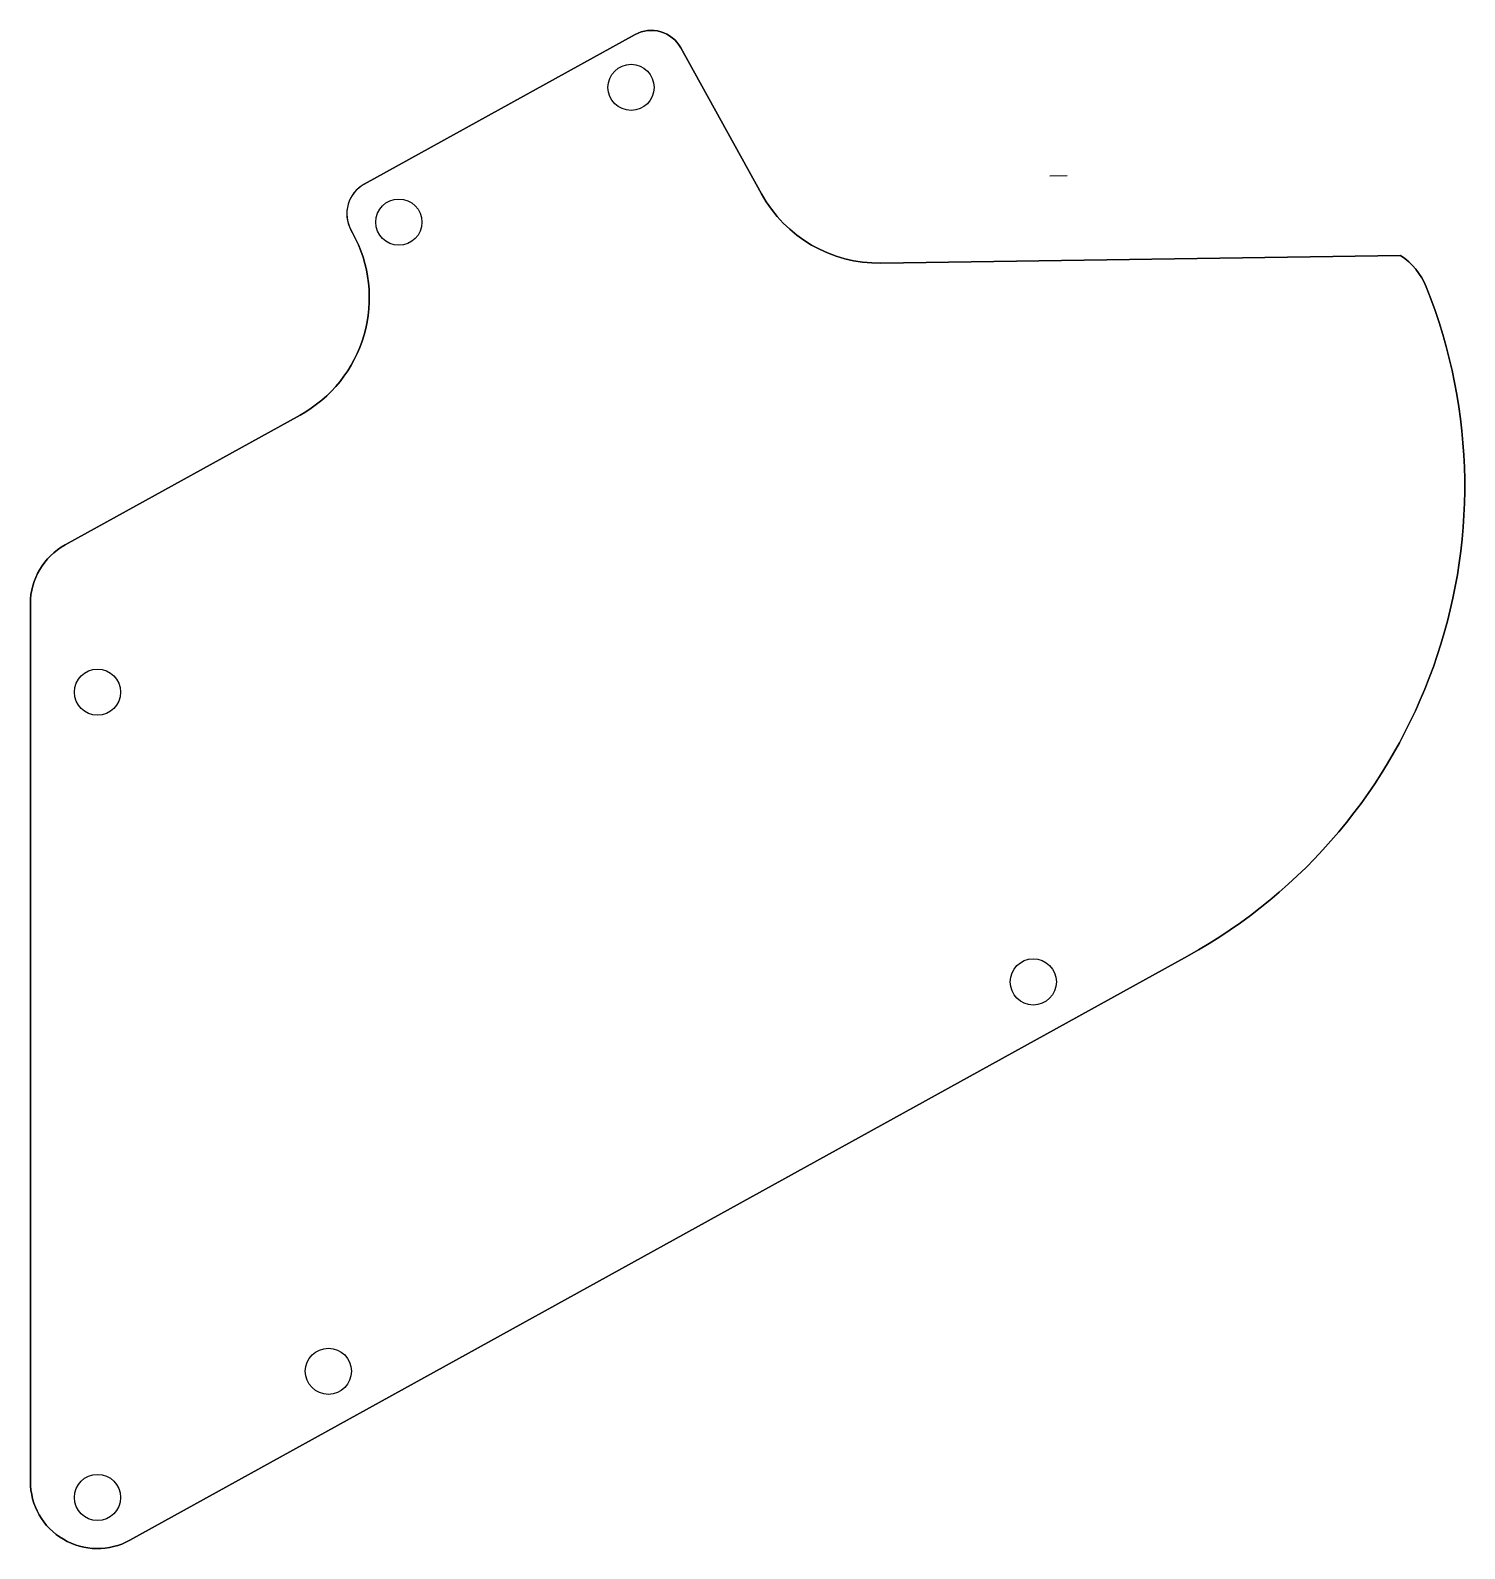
# Model space of a CAD drawing. Header units: inches. Extents: x -3.85 to 1.49, y -3.62 to 2.03.
import ezdxf

# ---------------------------------------------------------------- set-up
doc = ezdxf.new("R2010")
doc.units = ezdxf.units.IN
doc.header["$MEASUREMENT"] = 0
doc.linetypes.add('DASHED', pattern=[0.2067, 0.1654, -0.0413])

msp = doc.modelspace()

# ---------------------------------------------------------------- linework, layer by layer
at = {"color": 181, "linetype": 'DASHED', "lineweight": 25, "true_color": 0xa666ff}
msp.add_line((-0.0572, 1.4908), (0.0078, 1.4917), dxfattribs=at)
msp.add_lwpolyline([(-3.8543, -3.3735, 0.571056), (-3.4835, -3.5923), (0.4556, -1.4165, 0.378231), (1.3457, 1.0765, 0.155154), (1.2494, 1.1935), (-0.6859, 1.1653, -0.276946), (-1.1309, 1.4235), (-1.4316, 1.9679, 0.414214), (-1.6014, 2.0169), (-2.611, 1.4592, 0.414214), (-2.66, 1.2894), (-2.654, 1.2784, -0.414214), (-2.8499, 0.599), (-3.7252, 0.1155, 0.273029), (-3.8543, -0.1034)], format="xyb", close=True)
msp.add_lwpolyline([(-2.611, 1.4592), (-1.6014, 2.0169, -0.414214), (-1.4316, 1.9679), (-1.1309, 1.4235, 0.276946), (-0.6859, 1.1653), (1.2494, 1.1935, -0.155154), (1.3457, 1.0765, -0.378231), (0.4556, -1.4165), (-3.4835, -3.5923, -0.571056), (-3.8543, -3.3735), (-3.8543, -0.1034, -0.273029), (-3.7252, 0.1155), (-2.8499, 0.599, 0.414214), (-2.654, 1.2784), (-2.66, 1.2894)], format="xyb")
for centre in [(-1.6167, 1.8202), (-1.6167, 1.8202), (-2.4815, 1.3181), (-2.4815, 1.3181), (-3.6043, -0.4329), (-0.1183, -1.5124), (-2.7443, -2.9629), (-3.6043, -3.4329)]:
    msp.add_circle(centre, 0.086)
msp.add_arc((-2.5506, 1.3498), 0.125, 118.9151, 208.9151)

doc.saveas('drawing.dxf')
